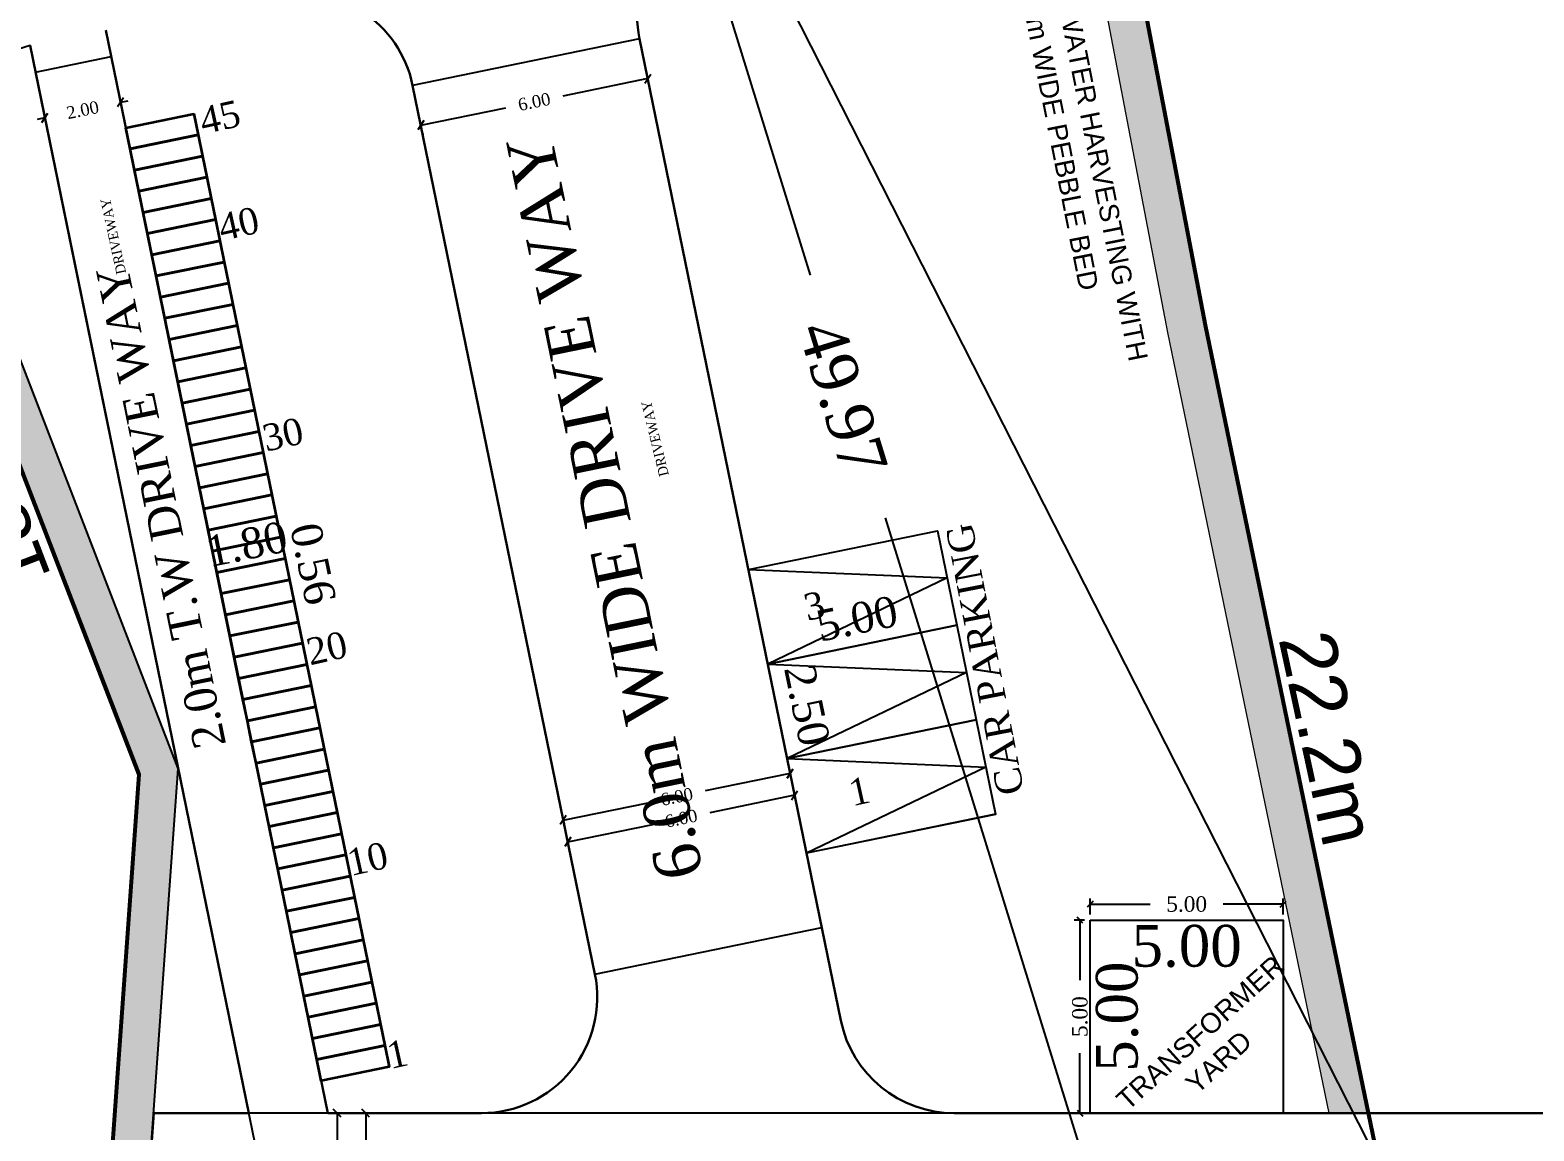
# Model space of a CAD drawing. Header units: metres. Extents: x 98347 to 98865, y -7394 to -7177.
# Drawn here: x 98411.78 to 98450.74, y -7338.84 to -7310.32 of the extents above; entities that cross this region are included whole.
import ezdxf

# ---------------------------------------------------------------- set-up
doc = ezdxf.new("R2010")
doc.units = ezdxf.units.M
doc.header["$LTSCALE"] = 0.5
doc.header["$MEASUREMENT"] = 0
doc.header["$PDMODE"] = 66
doc.linetypes.add('DOT2', pattern=[0.125, 0, -0.125])
doc.layers.get('0').update_dxf_attribs({"color": 30, "lineweight": 40})
for name, color, linetype in [('BLK_1_LVL_0_FRONT_SETBACK', 2, 'Continuous'), ('DRIVE_WAY', 5, 'Continuous'), ('FOUR_WHEELER_DRIVE_WAY', 255, 'Continuous'), ('OPEN_PARKING', 30, 'Continuous'), ('PLOT_BOUNDARY', 70, 'Continuous'), ('RWH', 130, 'Continuous'), ('SURRENDER_ROAD_WIDTH', 2, 'Continuous'), ('TRANSFORMER_YARD', 7, 'Continuous'), ('TWO_WHEELER_DRIVE_WAY', 255, 'Continuous')]:
    doc.layers.add(name, color=color, linetype=linetype)
for name, color, linetype, lineweight in [('BOR', 6, 'Continuous', 53), ('CYCLE_PARKING', 250, 'Continuous', 35), ('DIM', 5, 'Continuous', 25), ('HAT', 8, 'Continuous', 18), ('NOTIFIED_ROAD', 183, 'Continuous', 13), ('ROAD', 7, 'Continuous', 30), ('ROAD_WIDTH', 1, 'Continuous', 18), ('TEXT', 11, 'Continuous', 30)]:
    doc.layers.add(name, color=color, linetype=linetype, lineweight=lineweight)
doc.styles.add('DIM', font='times.ttf')
doc.styles.add('ED', font='romantic.ttf', dxfattribs={"width": 0.96})
doc.styles.get("Standard").update_dxf_attribs({"font": 'times.ttf'})
doc.styles.add('style2', font='arial.ttf')
doc.styles.add('Vish', font='arial.ttf')
doc.dimstyles.get("Standard").update_dxf_attribs({"dimtxt": 0.18, "dimasz": 0.18, "dimexe": 0.18, "dimexo": 0.0625, "dimgap": 0.09, "dimtad": 0, "dimtih": 1, "dimtoh": 1, "dimdec": 4, "dimzin": 0, "dimdsep": 46, "dimlunit": 4, "dimtxsty": 'Standard', "dimcen": 0.09, "dimadec": 0, "dimazin": 0, "dimtfac": 1, "dimtdec": 4, "dimtofl": 0, "dimtmove": 0, "dimatfit": 3, "dimfxl": 0, "dimtolj": 1, "dimtzin": 0, "dimarcsym": 0})
doc.dimstyles.new('Standard$0', dxfattribs={"dimtxt": 0.08, "dimasz": 0.05, "dimexe": 0.02, "dimexo": 0.05, "dimgap": 0.09, "dimtad": 0, "dimtih": 1, "dimtoh": 1, "dimzin": 0, "dimdsep": 46, "dimtxsty": 'Standard', "dimcen": 0.09, "dimclrd": 7, "dimclre": 7, "dimclrt": 7, "dimadec": 0, "dimazin": 0, "dimtfac": 1, "dimtofl": 0, "dimtmove": 0, "dimatfit": 3, "dimfxl": 0, "dimtolj": 1, "dimtzin": 0, "dimarcsym": 0})

# ---------------------------------------------------------------- blocks, each defined once
blk = doc.blocks.new('SVDFSVDFSVDS')
at = {"layer": 'DIM'}
blk.add_lwpolyline([(16829.747, -2889.736), (16832.247, -2889.736), (16832.247, -2894.736), (16829.747, -2894.736)], close=True, dxfattribs=at)
blk.add_lwpolyline([(16829.747, -2894.736), (16830.997, -2889.736), (16832.247, -2894.736)], dxfattribs=at)
blk = doc.blocks.new('*D112')
at = {"layer": 'Defpoints', "color": 0}
for p in [(98439.242, -7333.377), (98444.242, -7333.377), (98444.242, -7334.054)]:
    blk.add_point(p, dxfattribs=at)
at = {"layer": 'DIM', "color": 0, "insert": (98441.742, -7334.054), "char_height": 1.08, "attachment_point": 5, "style": 'DIM'}
blk.add_mtext('\\A1;5.00', dxfattribs=at)
blk = doc.blocks.new('_Oblique')
at = {"color": 0, "linetype": 'ByBlock', "lineweight": -2}
blk.add_line((-0.5, -0.5), (0.5, 0.5), dxfattribs=at)
blk = doc.blocks.new('*D113')
at = {"layer": 'Defpoints', "color": 0}
for p in [(98439.242, -7333.377), (98439.242, -7338.377), (98439.943, -7338.377)]:
    blk.add_point(p, dxfattribs=at)
at = {"layer": 'DIM', "color": 0, "insert": (98439.943, -7335.877), "char_height": 1.08, "attachment_point": 5, "rotation": 90, "style": 'DIM'}
blk.add_mtext('\\A1;5.00', dxfattribs=at)
blk = doc.blocks.new('*D88')
at = {"layer": 'Defpoints', "color": 0}
for p in [(98435.787, -7325.739), (98430.751, -7326.072), (98430.889, -7326.743)]:
    blk.add_point(p, dxfattribs=at)
at = {"layer": 'DIM', "color": 0, "insert": (98433.2, -7325.57), "char_height": 0.8, "attachment_point": 5, "rotation": 11.5897, "style": 'DIM'}
blk.add_mtext('\\A1;5.00', dxfattribs=at)
blk = doc.blocks.new('*D89')
at = {"layer": 'Defpoints', "color": 0}
for p in [(98431.653, -7326.587), (98430.889, -7326.743), (98431.391, -7329.192)]:
    blk.add_point(p, dxfattribs=at)
at = {"layer": 'DIM', "color": 0, "insert": (98431.904, -7327.811), "char_height": 0.8, "attachment_point": 5, "rotation": 281.5897, "style": 'DIM'}
blk.add_mtext('\\A1;2.50', dxfattribs=at)
blk = doc.blocks.new('*D90')
at = {"layer": 'Defpoints', "color": 0}
for p in [(98418.383, -7324.01), (98418.495, -7324.558), (98419.162, -7324.422)]:
    blk.add_point(p, dxfattribs=at)
at = {"layer": 'DIM', "color": 0, "insert": (98419.106, -7324.147), "char_height": 0.8, "attachment_point": 5, "rotation": 281.5897, "style": 'DIM'}
blk.add_mtext('\\A1;0.56', dxfattribs=at)
blk = doc.blocks.new('*D91')
at = {"layer": 'Defpoints', "color": 0}
for p in [(98416.507, -7323.823), (98418.383, -7324.01), (98416.619, -7324.371)]:
    blk.add_point(p, dxfattribs=at)
at = {"layer": 'DIM', "color": 0, "insert": (98417.388, -7323.642), "char_height": 0.8, "attachment_point": 5, "rotation": 11.5897, "style": 'DIM'}
blk.add_mtext('\\A1;1.80', dxfattribs=at)
blk = doc.blocks.new('*D98')
at = {"layer": 'Defpoints', "color": 0}
for p in [(98427.273, -7301.421), (98442.046, -7349.162), (98442.046, -7349.162)]:
    blk.add_point(p, dxfattribs=at)
at = {"layer": 'DIM', "color": 4, "lineweight": -2}
for p, q in [((98427.273, -7301.421), (98428.169, -7301.143)), ((98427.273, -7301.421), (98431.991, -7316.668)), ((98442.046, -7349.162), (98433.936, -7322.954)), ((98442.046, -7349.162), (98442.941, -7348.885))]:
    blk.add_line(p, q, dxfattribs=at)
at = {"layer": 'DIM', "color": 4, "lineweight": -2, "xscale": 0.75, "yscale": 0.75, "zscale": 0.75}
for p, rotation in [((98427.273, -7301.421), 107.1930902126421), ((98442.046, -7349.162), 287.1930902126422)]:
    blk.add_blockref('_Oblique', p, dxfattribs=dict(at, rotation=rotation))
at = {"layer": 'DIM', "insert": (98432.827, -7319.853), "char_height": 1.2, "attachment_point": 5, "rotation": 287.1931, "style": 'DIM'}
blk.add_mtext('\\A1;49.97', dxfattribs=at)
blk = doc.blocks.new('*D99')
at = {"layer": 'Defpoints', "color": 0}
for p in [(98439.242, -7332.964), (98439.242, -7333.377), (98444.242, -7333.377)]:
    blk.add_point(p, dxfattribs=at)
at = {"layer": 'TRANSFORMER_YARD', "color": 4, "lineweight": -2}
for p, q in [((98439.242, -7333.227), (98439.242, -7332.814)), ((98444.242, -7333.227), (98444.242, -7332.814)), ((98439.242, -7332.964), (98440.8, -7332.964)), ((98444.242, -7332.964), (98442.684, -7332.964))]:
    blk.add_line(p, q, dxfattribs=at)
at = {"layer": 'TRANSFORMER_YARD', "color": 4, "lineweight": -2, "xscale": 0.15, "yscale": 0.15, "zscale": 0.15, "rotation": 180}
blk.add_blockref('_Oblique', (98439.242, -7332.964), dxfattribs=at)
at = {"layer": 'TRANSFORMER_YARD', "color": 4, "lineweight": -2, "xscale": 0.15, "yscale": 0.15, "zscale": 0.15}
blk.add_blockref('_Oblique', (98444.242, -7332.964), dxfattribs=at)
at = {"layer": 'TRANSFORMER_YARD', "insert": (98441.742, -7332.964), "char_height": 0.4, "attachment_point": 5, "style": 'DIM'}
blk.add_mtext('\\A1;5.00', dxfattribs=at)
blk = doc.blocks.new('*D100')
at = {"layer": 'Defpoints', "color": 0}
for p in [(98439.242, -7333.377), (98438.977, -7338.377), (98439.242, -7338.377)]:
    blk.add_point(p, dxfattribs=at)
at = {"layer": 'TRANSFORMER_YARD', "color": 4, "lineweight": -2}
for p, q in [((98439.092, -7333.377), (98438.827, -7333.377)), ((98438.977, -7333.377), (98438.977, -7334.935)), ((98438.977, -7338.377), (98438.977, -7336.819)), ((98439.092, -7338.377), (98438.827, -7338.377))]:
    blk.add_line(p, q, dxfattribs=at)
at = {"layer": 'TRANSFORMER_YARD', "color": 4, "lineweight": -2, "xscale": 0.15, "yscale": 0.15, "zscale": 0.15}
for p, rotation in [((98438.977, -7333.377), 90), ((98438.977, -7338.377), 270)]:
    blk.add_blockref('_Oblique', p, dxfattribs=dict(at, rotation=rotation))
at = {"layer": 'TRANSFORMER_YARD', "insert": (98438.977, -7335.877), "char_height": 0.4, "attachment_point": 5, "rotation": 90, "style": 'DIM'}
blk.add_mtext('\\A1;5.00', dxfattribs=at)
blk = doc.blocks.new('*D101')
at = {"layer": 'Defpoints', "color": 0}
for p in [(98419.235, -7338.377), (98419.734, -7338.377), (98419.235, -7350.577)]:
    blk.add_point(p, dxfattribs=at)
at = {"layer": 'FOUR_WHEELER_DRIVE_WAY', "color": 4, "linetype": 'DOT2', "lineweight": -2}
for p, q in [((98419.734, -7338.377), (98419.984, -7338.377)), ((98419.734, -7350.577), (98419.984, -7350.577))]:
    blk.add_line(p, q, dxfattribs=at)
at = {"layer": 'FOUR_WHEELER_DRIVE_WAY', "color": 4, "lineweight": -2}
for p, q in [((98419.734, -7338.377), (98419.734, -7343.622)), ((98419.734, -7350.577), (98419.734, -7345.333))]:
    blk.add_line(p, q, dxfattribs=at)
at = {"layer": 'FOUR_WHEELER_DRIVE_WAY', "color": 4, "lineweight": -2, "xscale": 0.2, "yscale": 0.2, "zscale": 0.2}
for p, rotation in [((98419.734, -7338.377), 90), ((98419.734, -7350.577), 270)]:
    blk.add_blockref('_Oblique', p, dxfattribs=dict(at, rotation=rotation))
at = {"layer": 'FOUR_WHEELER_DRIVE_WAY', "insert": (98419.734, -7344.477), "char_height": 0.32, "attachment_point": 5, "rotation": 90, "style": 'DIM'}
blk.add_mtext('\\A1;12.20', dxfattribs=at)
blk = doc.blocks.new('*D102')
at = {"layer": 'Defpoints', "color": 0}
for p in [(98420.063, -7338.377), (98420.474, -7338.377), (98420.063, -7350.577)]:
    blk.add_point(p, dxfattribs=at)
at = {"layer": 'DRIVE_WAY', "color": 4, "linetype": 'DOT2', "lineweight": -2}
for p, q in [((98420.474, -7338.377), (98420.724, -7338.377)), ((98420.474, -7350.577), (98420.724, -7350.577))]:
    blk.add_line(p, q, dxfattribs=at)
at = {"layer": 'DRIVE_WAY', "color": 4, "lineweight": -2}
for p, q in [((98420.474, -7338.377), (98420.474, -7343.622)), ((98420.474, -7350.577), (98420.474, -7345.333))]:
    blk.add_line(p, q, dxfattribs=at)
at = {"layer": 'DRIVE_WAY', "color": 4, "lineweight": -2, "xscale": 0.2, "yscale": 0.2, "zscale": 0.2}
for p, rotation in [((98420.474, -7338.377), 90), ((98420.474, -7350.577), 270)]:
    blk.add_blockref('_Oblique', p, dxfattribs=dict(at, rotation=rotation))
at = {"layer": 'DRIVE_WAY', "insert": (98420.474, -7344.477), "char_height": 0.32, "attachment_point": 5, "rotation": 90, "style": 'DIM'}
blk.add_mtext('\\A1;12.20', dxfattribs=at)
blk = doc.blocks.new('*D103')
at = {"layer": 'Defpoints', "color": 0}
for p in [(98414.114, -7312.155), (98414.121, -7312.192), (98412.155, -7312.557)]:
    blk.add_point(p, dxfattribs=at)
at = {"layer": 'TWO_WHEELER_DRIVE_WAY', "color": 4, "lineweight": -2}
for p, q in [((98414.121, -7312.192), (98414.317, -7312.152)), ((98412.162, -7312.594), (98411.966, -7312.634))]:
    blk.add_line(p, q, dxfattribs=at)
at = {"layer": 'TWO_WHEELER_DRIVE_WAY', "color": 4, "linetype": 'DOT2', "lineweight": -2}
for p, q in [((98414.121, -7312.192), (98414.172, -7312.437)), ((98412.162, -7312.594), (98412.212, -7312.839))]:
    blk.add_line(p, q, dxfattribs=at)
at = {"layer": 'TWO_WHEELER_DRIVE_WAY', "color": 4, "lineweight": -2, "xscale": 0.2, "yscale": 0.2, "zscale": 0.2}
for p, rotation in [((98414.121, -7312.192), 191.5896834489229), ((98412.162, -7312.594), 11.58968344892288)]:
    blk.add_blockref('_Oblique', p, dxfattribs=dict(at, rotation=rotation))
at = {"layer": 'TWO_WHEELER_DRIVE_WAY', "insert": (98413.142, -7312.393), "char_height": 0.32, "attachment_point": 5, "rotation": 11.5897, "style": 'DIM'}
blk.add_mtext('\\A1;2.00', dxfattribs=at)
blk = doc.blocks.new('*D105')
at = {"layer": 'Defpoints', "color": 0}
for p in [(98427.568, -7310.548), (98421.69, -7311.753), (98421.901, -7312.783)]:
    blk.add_point(p, dxfattribs=at)
at = {"layer": 'FOUR_WHEELER_DRIVE_WAY', "color": 4, "lineweight": -2}
for p, q in [((98427.779, -7311.578), (98425.579, -7312.029)), ((98421.901, -7312.783), (98424.101, -7312.332))]:
    blk.add_line(p, q, dxfattribs=at)
at = {"layer": 'FOUR_WHEELER_DRIVE_WAY', "color": 4, "linetype": 'DOT2', "lineweight": -2}
for p, q in [((98427.779, -7311.578), (98427.829, -7311.823)), ((98421.901, -7312.783), (98421.951, -7313.028))]:
    blk.add_line(p, q, dxfattribs=at)
at = {"layer": 'FOUR_WHEELER_DRIVE_WAY', "color": 4, "lineweight": -2, "xscale": 0.2, "yscale": 0.2, "zscale": 0.2}
for p, rotation in [((98427.779, -7311.578), 11.58968344875989), ((98421.901, -7312.783), 191.58968344876)]:
    blk.add_blockref('_Oblique', p, dxfattribs=dict(at, rotation=rotation))
at = {"layer": 'FOUR_WHEELER_DRIVE_WAY', "insert": (98424.84, -7312.181), "char_height": 0.32, "attachment_point": 5, "rotation": 11.5897, "style": 'DIM'}
blk.add_mtext('\\A1;6.00', dxfattribs=at)
blk = doc.blocks.new('*D106')
at = {"layer": 'Defpoints', "color": 0}
for p in [(98431.461, -7329.532), (98431.471, -7329.58), (98425.583, -7330.738)]:
    blk.add_point(p, dxfattribs=at)
at = {"layer": 'FOUR_WHEELER_DRIVE_WAY', "color": 4, "lineweight": -2}
for p, q in [((98431.471, -7329.58), (98429.271, -7330.031)), ((98425.593, -7330.786), (98427.792, -7330.335))]:
    blk.add_line(p, q, dxfattribs=at)
at = {"layer": 'FOUR_WHEELER_DRIVE_WAY', "color": 4, "linetype": 'DOT2', "lineweight": -2}
for p, q in [((98431.471, -7329.58), (98431.521, -7329.825)), ((98425.593, -7330.786), (98425.643, -7331.031))]:
    blk.add_line(p, q, dxfattribs=at)
at = {"layer": 'FOUR_WHEELER_DRIVE_WAY', "color": 4, "lineweight": -2, "xscale": 0.2, "yscale": 0.2, "zscale": 0.2}
for p, rotation in [((98431.471, -7329.58), 11.58968344875989), ((98425.593, -7330.786), 191.58968344876)]:
    blk.add_blockref('_Oblique', p, dxfattribs=dict(at, rotation=rotation))
at = {"layer": 'FOUR_WHEELER_DRIVE_WAY', "insert": (98428.532, -7330.183), "char_height": 0.32, "attachment_point": 5, "rotation": 11.5897, "style": 'DIM'}
blk.add_mtext('\\A1;6.00', dxfattribs=at)
blk = doc.blocks.new('*D107')
at = {"layer": 'Defpoints', "color": 0}
for p in [(98431.586, -7330.143), (98431.616, -7330.29), (98425.739, -7331.495)]:
    blk.add_point(p, dxfattribs=at)
at = {"layer": 'DRIVE_WAY', "color": 4, "lineweight": -2}
for p, q in [((98431.586, -7330.143), (98429.387, -7330.594)), ((98425.709, -7331.349), (98427.908, -7330.898))]:
    blk.add_line(p, q, dxfattribs=at)
at = {"layer": 'DRIVE_WAY', "color": 4, "linetype": 'DOT2', "lineweight": -2}
for p, q in [((98431.586, -7330.143), (98431.536, -7329.898)), ((98425.709, -7331.349), (98425.658, -7331.104))]:
    blk.add_line(p, q, dxfattribs=at)
at = {"layer": 'DRIVE_WAY', "color": 4, "lineweight": -2, "xscale": 0.2, "yscale": 0.2, "zscale": 0.2}
for p, rotation in [((98431.586, -7330.143), 11.58968344875377), ((98425.709, -7331.349), 191.5896834487538)]:
    blk.add_blockref('_Oblique', p, dxfattribs=dict(at, rotation=rotation))
at = {"layer": 'DRIVE_WAY', "insert": (98428.647, -7330.746), "char_height": 0.32, "attachment_point": 5, "rotation": 11.5897, "style": 'DIM'}
blk.add_mtext('\\A1;6.00', dxfattribs=at)

msp = doc.modelspace()

# ---------------------------------------------------------------- hatches: boundary and pattern name
at = {"layer": 'HAT'}
h = msp.add_hatch(dxfattribs=at)
h.set_pattern_fill('GRAVEL', color=256, scale=1.5, style=0)
h.set_pattern_definition([(228.0128, (72768.5451, 3411.3503), (-11.99999734824, -13.5000020124), [0.201804, -19.978632]), (184.9697, (72768.410095, 3411.200295), (18.00000157728, 1.49998696051), [0.346302, -34.2838875]), (132.5104, (72768.065095, 3411.170295), (14.99998607752, -16.5000130108), [0.244182, -24.174048]), (267.2737, (72767.480095, 3410.795295), (1.49999402659, 30.00000044246), [0.315357, -31.220337]), (292.8337, (72767.465095, 3410.480295), (-7.50001485816, 17.99999461767), [0.3092325, -30.6140595]), (357.2737, (72767.585095, 3410.195295), (-30.00000044246, 1.49999402659), [0.315357, -31.220337]), (37.6942, (72767.900095, 3410.180295), (-19.50001101843, -14.99998560774), [0.4170435, -41.2872735]), (72.2553, (72768.230095, 3410.435295), (10.50001614406, 32.99999434686), [0.393732, -38.9794815]), (121.4296, (72768.350095, 3410.810295), (-12.00001235126, 19.49999255474), [0.316425, -31.3261095]), (175.2364, (72768.1851, 3411.0803), (16.5000014195, -1.499987299), [0.361248, -17.7011445]), (222.3974, (72767.825095, 3411.110295), (-18.00001102661, -16.49998812302), [0.467172, -46.2500625]), (138.8141, (72768.9651, 3410.7803), (-10.5000044202, 8.99999597), [0.1594515, -15.785766]), (171.4692, (72768.845095, 3410.885295), (19.49999742722, -3.00001186506), [0.3033555, -30.0322665]), (225, (72768.5451, 3410.9303), (-2e-16, -1.500000464), [0.2121315, -1.909188]), (203.1986, (72768.4401, 3411.1103), (7.499999596, 3.0000019879), [0.114237, -11.3094225]), (291.8014, (72768.3351, 3411.0653), (-1.4999998658, 4.5000004095), [0.1615545, -7.916193]), (30.9638, (72768.3951, 3410.9153), (4.4999970334, 3.0000037253), [0.2623935, -8.4840345]), (161.5651, (72768.6201, 3411.0503), (3.000000652, -1.499997605), [0.1897365, -4.5536805]), (16.3895, (72767.465095, 3411.065295), (15.00000329762, 4.49998906473), [0.2658, -26.3142675]), (70.3462, (72767.7201, 3411.1403), (-5.99999287106, -16.5000032034), [0.2229915, -22.076112]), (293.1986, (72768.6201, 3411.3503), (-3.0000019879, 7.499999596), [0.2284725, -11.195187]), (343.6105, (72768.710095, 3411.140295), (-15.00000329762, 4.49998906473), [0.2658, -26.3142675]), (339.444, (72767.4651, 3410.1353), (-7.5000027668, 2.9999939946), [0.25632, -12.559686]), (294.7751, (72767.7051, 3410.0453), (-7.49998828387, 16.50000513276), [0.214767, -21.2619645]), (66.8014, (72768.6351, 3409.8503), (3.0000019879, 7.499999596), [0.2284725, -11.195187]), (17.354, (72768.725095, 3410.060295), (-19.50000302865, -5.9999917534), [0.2514465, -24.893136]), (69.444, (72767.9001, 3409.8503), (-2.9999939946, -7.5000027668), [0.12816, -12.687846]), (101.3099, (72768.5451, 3409.8503), (-1.4999964482, 6.0000011283), [0.076485, -7.5720435]), (165.9638, (72768.5301, 3409.9253), (4.500000819, -1.499997086), [0.3092325, -5.875425]), (186.009, (72768.230095, 3410.000295), (14.99999962636, 1.49999897622), [0.286575, -28.3708845]), (303.6901, (72768.3951, 3410.7803), (-1.500002002, 2.9999993367), [0.216333, -5.1919935]), (353.1572, (72768.515095, 3410.600295), (25.49999904822, -3.00001199689), [0.377691, -37.3913445]), (60.9454, (72768.8901, 3410.5553), (-6.0000000408, -10.50000057685), [0.154434, -15.289011]), (90, (72768.9651, 3410.6903), (-1.5, 1.5), [0.09, -1.41]), (120.2564, (72768.2001, 3410.0453), (5.9999923302, -10.5000036838), [0.208386, -20.63028]), (48.0128, (72768.0951, 3410.2253), (11.99999734824, 13.5000020124), [0.403608, -19.776828]), (0, (72768.3651, 3410.5253), (1.5, 1.5), [0.39, -1.11]), (325.3048, (72768.755095, 3410.525295), (-14.99999138848, 10.5000129144), [0.237171, -23.479911]), (254.0546, (72768.9501, 3410.3903), (-1.499999834, -6.00000019), [0.218403, -10.701762]), (207.646, (72768.890095, 3410.180295), (-28.49999371077, -15.00001156975), [0.3555975, -35.204211]), (175.4261, (72768.575095, 3410.015295), (-19.50000083747, 1.49999220174), [0.3761985, -37.243611])])
h.paths.add_polyline_path([(98419.768, -7236.38), (98418.76, -7236.592), (98430.149, -7260.094), (98435.191, -7286.485), (98441.241, -7318.157), (98445.424, -7338.377), (98446.446, -7338.377), (98442.222, -7317.962), (98436.173, -7286.297), (98431.107, -7259.777)])
h = msp.add_hatch(dxfattribs=at)
h.set_pattern_fill('GRAVEL', color=256, scale=1.5, style=0)
h.set_pattern_definition([(228.0128, (72733.11195, 3475.61998), (-11.99999734824, -13.5000020124), [0.201804, -19.978632]), (184.9697, (72732.97695, 3475.469975), (18.00000157728, 1.49998696051), [0.346302, -34.2838875]), (132.5104, (72732.63195, 3475.439975), (14.99998607752, -16.5000130108), [0.244182, -24.174048]), (267.2737, (72732.04695, 3475.064975), (1.49999402659, 30.00000044246), [0.315357, -31.220337]), (292.8337, (72732.03195, 3474.749975), (-7.50001485816, 17.99999461767), [0.3092325, -30.6140595]), (357.2737, (72732.15195, 3474.464975), (-30.00000044246, 1.49999402659), [0.315357, -31.220337]), (37.6942, (72732.46695, 3474.449975), (-19.50001101843, -14.99998560774), [0.4170435, -41.2872735]), (72.2553, (72732.79695, 3474.704975), (10.50001614406, 32.99999434686), [0.393732, -38.9794815]), (121.4296, (72732.91695, 3475.079975), (-12.00001235126, 19.49999255474), [0.316425, -31.3261095]), (175.2364, (72732.75195, 3475.34998), (16.5000014195, -1.499987299), [0.361248, -17.7011445]), (222.3974, (72732.39195, 3475.379975), (-18.00001102661, -16.49998812302), [0.467172, -46.2500625]), (138.8141, (72733.53195, 3475.04998), (-10.5000044202, 8.99999597), [0.1594515, -15.785766]), (171.4692, (72733.41195, 3475.154975), (19.49999742722, -3.00001186506), [0.3033555, -30.0322665]), (225, (72733.112, 3475.2), (-2e-16, -1.500000464), [0.2121315, -1.909188]), (203.1986, (72733.00695, 3475.37998), (7.499999596, 3.0000019879), [0.114237, -11.3094225]), (291.8014, (72732.90195, 3475.33498), (-1.4999998658, 4.5000004095), [0.1615545, -7.916193]), (30.9638, (72732.96195, 3475.18498), (4.4999970334, 3.0000037253), [0.2623935, -8.4840345]), (161.5651, (72733.18695, 3475.31998), (3.000000652, -1.499997605), [0.1897365, -4.5536805]), (16.3895, (72732.03195, 3475.334975), (15.00000329762, 4.49998906473), [0.2658, -26.3142675]), (70.3462, (72732.28695, 3475.40998), (-5.99999287106, -16.5000032034), [0.2229915, -22.076112]), (293.1986, (72733.18695, 3475.61998), (-3.0000019879, 7.499999596), [0.2284725, -11.195187]), (343.6105, (72733.27695, 3475.409975), (-15.00000329762, 4.49998906473), [0.2658, -26.3142675]), (339.444, (72732.03195, 3474.40498), (-7.5000027668, 2.9999939946), [0.25632, -12.559686]), (294.7751, (72732.27195, 3474.31498), (-7.49998828387, 16.50000513276), [0.214767, -21.2619645]), (66.8014, (72733.20195, 3474.11998), (3.0000019879, 7.499999596), [0.2284725, -11.195187]), (17.354, (72733.29195, 3474.329975), (-19.50000302865, -5.9999917534), [0.2514465, -24.893136]), (69.444, (72732.46695, 3474.11998), (-2.9999939946, -7.5000027668), [0.12816, -12.687846]), (101.3099, (72733.11195, 3474.11998), (-1.4999964482, 6.0000011283), [0.076485, -7.5720435]), (165.9638, (72733.09695, 3474.19498), (4.500000819, -1.499997086), [0.3092325, -5.875425]), (186.009, (72732.79695, 3474.269975), (14.99999962636, 1.49999897622), [0.286575, -28.3708845]), (303.6901, (72732.96195, 3475.04998), (-1.500002002, 2.9999993367), [0.216333, -5.1919935]), (353.1572, (72733.08195, 3474.869975), (25.49999904822, -3.00001199689), [0.377691, -37.3913445]), (60.9454, (72733.45695, 3474.82498), (-6.0000000408, -10.50000057685), [0.154434, -15.289011]), (90, (72733.532, 3474.96), (-1.5, 1.5), [0.09, -1.41]), (120.2564, (72732.76695, 3474.31498), (5.9999923302, -10.5000036838), [0.208386, -20.63028]), (48.0128, (72732.66195, 3474.49498), (11.99999734824, 13.5000020124), [0.403608, -19.776828]), (0, (72732.932, 3474.795), (1.5, 1.5), [0.39, -1.11]), (325.3048, (72733.32195, 3474.79498), (-14.99999138848, 10.5000129144), [0.237171, -23.479911]), (254.0546, (72733.51695, 3474.65998), (-1.499999834, -6.00000019), [0.218403, -10.701762]), (207.646, (72733.45695, 3474.449975), (-28.49999371077, -15.00001156975), [0.3555975, -35.204211]), (175.4261, (72733.14195, 3474.284975), (-19.50000083747, 1.49999220174), [0.3761985, -37.243611])])
h.paths.add_polyline_path([(98388.282, -7315.37), (98374.589, -7248.604), (98383.565, -7248.59), (98383.564, -7247.59), (98373.364, -7247.606), (98387.507, -7316.571), (98407.793, -7311.974), (98414.606, -7329.603), (98412.283, -7362.12), (98438.264, -7363.117), (98441.694, -7350.577), (98440.657, -7350.577), (98437.509, -7362.087), (98413.354, -7361.161), (98415.619, -7329.451), (98408.414, -7310.808)])

# ---------------------------------------------------------------- linework, layer by layer
at = {"layer": 'BLK_1_LVL_0_FRONT_SETBACK'}
msp.add_lwpolyline([(98392.987, -7308.452), (98427.273, -7301.421), (98446.712, -7339.667), (98442.222, -7348.648), (98437.171, -7349.684), (98419.952, -7350.577), (98415.619, -7329.451), (98411.779, -7310.723), (98407.793, -7311.974), (98394.335, -7315.024)], close=True, dxfattribs=at)
at = {"layer": 'BOR'}
msp.add_lwpolyline([(98438.264, -7363.117), (98412.283, -7362.12), (98414.606, -7329.603), (98407.793, -7311.974), (98387.507, -7316.571), (98373.364, -7247.606), (98383.564, -7247.59), (98388.333, -7213.926), (98400.037, -7217.367), (98419.768, -7236.38), (98431.107, -7259.777), (98442.222, -7317.962), (98446.712, -7339.667), (98442.222, -7348.648), (98438.264, -7363.117)], dxfattribs=at)
at = {"layer": 'CYCLE_PARKING', "color": 250}
for points in [[(98416.02, -7312.49), (98416.132, -7313.038), (98414.369, -7313.4), (98414.257, -7312.851)], [(98416.132, -7313.038), (98416.245, -7313.587), (98414.482, -7313.948), (98414.369, -7313.4)], [(98416.245, -7313.587), (98416.357, -7314.135), (98414.594, -7314.497), (98414.482, -7313.948)], [(98416.357, -7314.135), (98416.47, -7314.684), (98414.707, -7315.045), (98414.594, -7314.497)], [(98416.47, -7314.684), (98416.582, -7315.232), (98414.819, -7315.594), (98414.707, -7315.045)], [(98416.582, -7315.232), (98416.695, -7315.781), (98414.932, -7316.143), (98414.819, -7315.594)], [(98416.695, -7315.781), (98416.807, -7316.33), (98415.044, -7316.691), (98414.932, -7316.143)], [(98416.807, -7316.33), (98416.92, -7316.878), (98415.157, -7317.24), (98415.044, -7316.691)], [(98416.92, -7316.878), (98417.032, -7317.427), (98415.269, -7317.788), (98415.157, -7317.24)], [(98417.032, -7317.427), (98417.145, -7317.975), (98415.382, -7318.337), (98415.269, -7317.788)], [(98417.145, -7317.975), (98417.257, -7318.524), (98415.494, -7318.886), (98415.382, -7318.337)], [(98417.257, -7318.524), (98417.37, -7319.073), (98415.607, -7319.434), (98415.494, -7318.886)], [(98417.37, -7319.073), (98417.482, -7319.621), (98415.719, -7319.983), (98415.607, -7319.434)], [(98417.482, -7319.621), (98417.595, -7320.17), (98415.832, -7320.531), (98415.719, -7319.983)], [(98417.595, -7320.17), (98417.707, -7320.718), (98415.944, -7321.08), (98415.832, -7320.531)], [(98417.707, -7320.718), (98417.82, -7321.267), (98416.057, -7321.628), (98415.944, -7321.08)], [(98417.82, -7321.267), (98417.932, -7321.815), (98416.169, -7322.177), (98416.057, -7321.628)], [(98417.932, -7321.815), (98418.045, -7322.364), (98416.282, -7322.726), (98416.169, -7322.177)], [(98418.045, -7322.364), (98418.157, -7322.913), (98416.394, -7323.274), (98416.282, -7322.726)], [(98418.157, -7322.913), (98418.27, -7323.461), (98416.507, -7323.823), (98416.394, -7323.274)], [(98418.27, -7323.461), (98418.383, -7324.01), (98416.619, -7324.371), (98416.507, -7323.823)], [(98418.383, -7324.01), (98418.495, -7324.558), (98416.732, -7324.92), (98416.619, -7324.371)], [(98418.495, -7324.558), (98418.608, -7325.107), (98416.844, -7325.469), (98416.732, -7324.92)], [(98418.608, -7325.107), (98418.72, -7325.655), (98416.957, -7326.017), (98416.844, -7325.469)], [(98418.72, -7325.655), (98418.833, -7326.204), (98417.069, -7326.566), (98416.957, -7326.017)], [(98418.833, -7326.204), (98418.945, -7326.753), (98417.182, -7327.114), (98417.069, -7326.566)], [(98418.945, -7326.753), (98419.058, -7327.301), (98417.294, -7327.663), (98417.182, -7327.114)], [(98419.058, -7327.301), (98419.17, -7327.85), (98417.407, -7328.211), (98417.294, -7327.663)], [(98419.17, -7327.85), (98419.283, -7328.398), (98417.519, -7328.76), (98417.407, -7328.211)], [(98419.283, -7328.398), (98419.395, -7328.947), (98417.632, -7329.309), (98417.519, -7328.76)], [(98419.395, -7328.947), (98419.508, -7329.496), (98417.744, -7329.857), (98417.632, -7329.309)], [(98419.508, -7329.496), (98419.62, -7330.044), (98417.857, -7330.406), (98417.744, -7329.857)], [(98419.62, -7330.044), (98419.733, -7330.593), (98417.969, -7330.954), (98417.857, -7330.406)], [(98419.733, -7330.593), (98419.845, -7331.141), (98418.082, -7331.503), (98417.969, -7330.954)], [(98419.845, -7331.141), (98419.958, -7331.69), (98418.194, -7332.052), (98418.082, -7331.503)], [(98419.958, -7331.69), (98420.07, -7332.238), (98418.307, -7332.6), (98418.194, -7332.052)], [(98420.07, -7332.238), (98420.183, -7332.787), (98418.419, -7333.149), (98418.307, -7332.6)], [(98420.183, -7332.787), (98420.295, -7333.336), (98418.532, -7333.697), (98418.419, -7333.149)], [(98420.295, -7333.336), (98420.408, -7333.884), (98418.644, -7334.246), (98418.532, -7333.697)], [(98420.408, -7333.884), (98420.52, -7334.433), (98418.757, -7334.794), (98418.644, -7334.246)], [(98420.52, -7334.433), (98420.633, -7334.981), (98418.869, -7335.343), (98418.757, -7334.794)], [(98420.633, -7334.981), (98420.745, -7335.53), (98418.982, -7335.892), (98418.869, -7335.343)], [(98420.745, -7335.53), (98420.858, -7336.079), (98419.094, -7336.44), (98418.982, -7335.892)], [(98420.858, -7336.079), (98420.97, -7336.627), (98419.207, -7336.989), (98419.094, -7336.44)], [(98420.97, -7336.627), (98421.083, -7337.176), (98419.319, -7337.537), (98419.207, -7336.989)]]:
    msp.add_lwpolyline(points, close=True, dxfattribs=at)
at = {"layer": 'DIM'}
for points in [[(98414.369, -7313.4), (98414.257, -7312.851), (98416.02, -7312.49), (98416.132, -7313.038)], [(98414.482, -7313.948), (98414.369, -7313.4), (98416.132, -7313.038), (98416.245, -7313.587)], [(98414.594, -7314.497), (98414.482, -7313.948), (98416.245, -7313.587), (98416.357, -7314.135)], [(98414.707, -7315.045), (98414.594, -7314.497), (98416.357, -7314.135), (98416.47, -7314.684)], [(98414.819, -7315.594), (98414.707, -7315.045), (98416.47, -7314.684), (98416.582, -7315.232)], [(98414.932, -7316.143), (98414.819, -7315.594), (98416.582, -7315.232), (98416.695, -7315.781)], [(98415.044, -7316.691), (98414.932, -7316.143), (98416.695, -7315.781), (98416.807, -7316.33)], [(98415.157, -7317.24), (98415.044, -7316.691), (98416.807, -7316.33), (98416.92, -7316.878)], [(98415.269, -7317.788), (98415.157, -7317.24), (98416.92, -7316.878), (98417.032, -7317.427)], [(98415.382, -7318.337), (98415.269, -7317.788), (98417.032, -7317.427), (98417.145, -7317.975)], [(98415.494, -7318.886), (98415.382, -7318.337), (98417.145, -7317.975), (98417.257, -7318.524)], [(98415.607, -7319.434), (98415.494, -7318.886), (98417.257, -7318.524), (98417.37, -7319.073)], [(98415.719, -7319.983), (98415.607, -7319.434), (98417.37, -7319.073), (98417.482, -7319.621)], [(98415.832, -7320.531), (98415.719, -7319.983), (98417.482, -7319.621), (98417.595, -7320.17)], [(98415.944, -7321.08), (98415.832, -7320.531), (98417.595, -7320.17), (98417.707, -7320.718)], [(98416.057, -7321.628), (98415.944, -7321.08), (98417.707, -7320.718), (98417.82, -7321.267)], [(98416.169, -7322.177), (98416.057, -7321.628), (98417.82, -7321.267), (98417.932, -7321.815)], [(98416.282, -7322.726), (98416.169, -7322.177), (98417.932, -7321.815), (98418.045, -7322.364)], [(98416.394, -7323.274), (98416.282, -7322.726), (98418.045, -7322.364), (98418.157, -7322.913)], [(98416.507, -7323.823), (98416.394, -7323.274), (98418.157, -7322.913), (98418.27, -7323.461)], [(98416.619, -7324.371), (98416.507, -7323.823), (98418.27, -7323.461), (98418.383, -7324.01)], [(98416.732, -7324.92), (98416.619, -7324.371), (98418.383, -7324.01), (98418.495, -7324.558)], [(98416.844, -7325.469), (98416.732, -7324.92), (98418.495, -7324.558), (98418.608, -7325.107)], [(98416.957, -7326.017), (98416.844, -7325.469), (98418.608, -7325.107), (98418.72, -7325.655)], [(98417.069, -7326.566), (98416.957, -7326.017), (98418.72, -7325.655), (98418.833, -7326.204)], [(98417.182, -7327.114), (98417.069, -7326.566), (98418.833, -7326.204), (98418.945, -7326.753)], [(98417.294, -7327.663), (98417.182, -7327.114), (98418.945, -7326.753), (98419.058, -7327.301)], [(98417.407, -7328.211), (98417.294, -7327.663), (98419.058, -7327.301), (98419.17, -7327.85)], [(98417.519, -7328.76), (98417.407, -7328.211), (98419.17, -7327.85), (98419.283, -7328.398)], [(98417.632, -7329.309), (98417.519, -7328.76), (98419.283, -7328.398), (98419.395, -7328.947)], [(98417.744, -7329.857), (98417.632, -7329.309), (98419.395, -7328.947), (98419.508, -7329.496)], [(98417.857, -7330.406), (98417.744, -7329.857), (98419.508, -7329.496), (98419.62, -7330.044)], [(98417.969, -7330.954), (98417.857, -7330.406), (98419.62, -7330.044), (98419.733, -7330.593)], [(98418.082, -7331.503), (98417.969, -7330.954), (98419.733, -7330.593), (98419.845, -7331.141)], [(98418.194, -7332.052), (98418.082, -7331.503), (98419.845, -7331.141), (98419.958, -7331.69)], [(98418.307, -7332.6), (98418.194, -7332.052), (98419.958, -7331.69), (98420.07, -7332.238)], [(98418.419, -7333.149), (98418.307, -7332.6), (98420.07, -7332.238), (98420.183, -7332.787)], [(98418.532, -7333.697), (98418.419, -7333.149), (98420.183, -7332.787), (98420.295, -7333.336)], [(98418.644, -7334.246), (98418.532, -7333.697), (98420.295, -7333.336), (98420.408, -7333.884)], [(98439.242, -7333.377), (98444.242, -7333.377), (98444.242, -7338.377), (98439.242, -7338.377)], [(98418.757, -7334.794), (98418.644, -7334.246), (98420.408, -7333.884), (98420.52, -7334.433)], [(98418.869, -7335.343), (98418.757, -7334.794), (98420.52, -7334.433), (98420.633, -7334.981)], [(98418.982, -7335.892), (98418.869, -7335.343), (98420.633, -7334.981), (98420.745, -7335.53)], [(98419.094, -7336.44), (98418.982, -7335.892), (98420.745, -7335.53), (98420.858, -7336.079)], [(98419.207, -7336.989), (98419.094, -7336.44), (98420.858, -7336.079), (98420.97, -7336.627)], [(98419.319, -7337.537), (98419.207, -7336.989), (98420.97, -7336.627), (98421.083, -7337.176)], [(98414.11, -7350.577), (98441.694, -7350.577), (98442.222, -7348.648), (98446.712, -7339.667), (98446.446, -7338.377), (98414.982, -7338.377)], [(98441.694, -7350.577), (98442.222, -7348.648), (98446.712, -7339.667), (98446.446, -7338.377), (98460.936, -7338.377), (98460.936, -7350.577)]]:
    msp.add_lwpolyline(points, close=True, dxfattribs=at)
at = {"layer": 'DRIVE_WAY'}
for points in [[(98426.411, -7334.775), (98432.289, -7333.569), (98427.568, -7310.548), (98421.69, -7311.753)], [(98414.11, -7350.577), (98441.694, -7350.577), (98442.222, -7348.648), (98446.712, -7339.667), (98446.446, -7338.377), (98414.982, -7338.377)]]:
    msp.add_lwpolyline(points, close=True, dxfattribs=at)
at = {"layer": 'FOUR_WHEELER_DRIVE_WAY', "color": 255}
for points in [[(98426.411, -7334.775), (98432.289, -7333.569), (98427.568, -7310.548), (98421.69, -7311.753)], [(98414.11, -7350.577), (98441.694, -7350.577), (98442.222, -7348.648), (98446.712, -7339.667), (98446.446, -7338.377), (98414.982, -7338.377)]]:
    msp.add_lwpolyline(points, close=True, dxfattribs=at)
at = {"layer": 'HAT'}
for points in [[(98419.768, -7236.38), (98418.76, -7236.592), (98430.149, -7260.094), (98435.191, -7286.485), (98441.241, -7318.157), (98445.424, -7338.377), (98446.446, -7338.377), (98442.222, -7317.962), (98436.173, -7286.297), (98431.107, -7259.777)], [(98374.589, -7248.604), (98383.565, -7248.59), (98383.564, -7247.59), (98373.364, -7247.606), (98387.507, -7316.571), (98407.793, -7311.974), (98414.606, -7329.603), (98412.283, -7362.12), (98438.264, -7363.117), (98441.694, -7350.577), (98440.657, -7350.577), (98437.509, -7362.087), (98413.354, -7361.161), (98415.619, -7329.451), (98408.414, -7310.808), (98388.282, -7315.37)]]:
    msp.add_lwpolyline(points, close=True, dxfattribs=at)
at = {"layer": 'NOTIFIED_ROAD', "color": 1}
msp.add_lwpolyline([(98441.694, -7350.577), (98442.222, -7348.648), (98446.712, -7339.667), (98446.446, -7338.377), (98460.936, -7338.377), (98460.936, -7350.577)], close=True, dxfattribs=at)
at = {"layer": 'OPEN_PARKING', "color": 213, "linetype": 'Continuous'}
for points in [[(98430.889, -7326.743), (98430.387, -7324.294), (98435.285, -7323.29), (98435.787, -7325.739)], [(98431.391, -7329.192), (98430.889, -7326.743), (98435.787, -7325.739), (98436.289, -7328.188)], [(98431.893, -7331.641), (98431.391, -7329.192), (98436.289, -7328.188), (98436.792, -7330.637)]]:
    msp.add_lwpolyline(points, close=True, dxfattribs=at)
at = {"layer": 'PLOT_BOUNDARY', "color": 70, "ltscale": 5}
msp.add_lwpolyline([(98431.107, -7259.777), (98419.768, -7236.38), (98400.037, -7217.367), (98388.333, -7213.926), (98383.564, -7247.59), (98373.364, -7247.606), (98387.507, -7316.571), (98407.793, -7311.974), (98414.606, -7329.603), (98412.283, -7362.12), (98438.264, -7363.117), (98442.222, -7348.648), (98446.712, -7339.667), (98442.222, -7317.962)], close=True, dxfattribs=at)
at = {"layer": 'ROAD'}
for p, q in [((98419.492, -7338.377), (98413.738, -7310.321)), ((98432.783, -7335.98), (98427.568, -7310.548)), ((98417.45, -7338.377), (98411.779, -7310.723)), ((98426.411, -7334.775), (98421.69, -7311.753)), ((98414.982, -7338.377), (98417.45, -7338.377)), ((98419.492, -7338.377), (98423.472, -7338.377)), ((98435.722, -7338.377), (98462.294, -7338.377))]:
    msp.add_line(p, q, dxfattribs=at)
for centre, start, end in [((98430.506, -7309.945), 101.5897, 191.5897), ((98418.751, -7312.356), 11.5897, 101.5897), ((98423.472, -7335.377), 270, 11.5897), ((98435.722, -7335.377), 191.5897, 270)]:
    msp.add_arc(centre, 3, start, end, dxfattribs=at)
at = {"layer": 'ROAD_WIDTH', "ltscale": 5}
msp.add_lwpolyline([(98441.694, -7350.577), (98442.222, -7348.648), (98446.712, -7339.667), (98446.446, -7338.377), (98460.936, -7338.377), (98460.936, -7350.577)], close=True, dxfattribs=at)
at = {"layer": 'RWH', "ltscale": 400}
msp.add_lwpolyline([(98374.589, -7248.604), (98383.565, -7248.59), (98383.564, -7247.59), (98373.364, -7247.606), (98387.507, -7316.571), (98407.793, -7311.974), (98414.606, -7329.603), (98412.283, -7362.12), (98438.264, -7363.117), (98441.694, -7350.577), (98440.657, -7350.577), (98437.509, -7362.087), (98413.354, -7361.161), (98415.619, -7329.451), (98408.414, -7310.808), (98388.282, -7315.37)], close=True, dxfattribs=at)
at = {"layer": 'SURRENDER_ROAD_WIDTH'}
msp.add_lwpolyline([(98441.694, -7350.577), (98442.222, -7348.648), (98446.712, -7339.667), (98446.446, -7338.377), (98460.936, -7338.377), (98460.936, -7350.577)], close=True, dxfattribs=at)
at = {"layer": 'TRANSFORMER_YARD', "color": 7}
msp.add_lwpolyline([(98439.242, -7333.377), (98444.242, -7333.377), (98444.242, -7338.377), (98439.242, -7338.377)], close=True, dxfattribs=at)
at = {"layer": 'TWO_WHEELER_DRIVE_WAY', "color": 255}
msp.add_lwpolyline([(98411.92, -7311.41), (98413.879, -7311.009), (98419.492, -7338.377), (98417.45, -7338.377)], close=True, dxfattribs=at)

# ---------------------------------------------------------------- block references
at = {"layer": 'DIM', "rotation": 281.5896834481958}
for p in [(97884.981, 9743.876), (97885.483, 9741.427), (97885.985, 9738.978)]:
    msp.add_blockref('SVDFSVDFSVDS', p, dxfattribs=at)

# ---------------------------------------------------------------- texts
at = {"layer": 'FOUR_WHEELER_DRIVE_WAY', "color": 255, "insert": (98428.083, -7321.907), "char_height": 0.2538, "width": 6.8667, "attachment_point": 1, "rotation": 103.6555, "style": 'ED'}
msp.add_mtext('DRIVEWAY', dxfattribs=at)
at = {"layer": 'TEXT'}
for s, height, rotation, style, p in [('RAINWATER HARVESTING WITH ', 0.504, 281.2086, 'Vish', (98438.115, -7308.154)), ('1.0m WIDE PEBBLE BED', 0.504, 281.2086, 'Vish', (98437.384, -7309.082)), ('45', 0.6912, 12.4936, 'DIM', (98416.261, -7313.023)), ('6.0m WIDE DRIVE WAY', 1.2, 101.5952, 'DIM', (98429.222, -7332.183)), ('40', 0.6912, 12.4936, 'DIM', (98416.746, -7315.785)), ('2.0m T.W DRIVE WAY', 0.84, 101.5952, 'DIM', (98416.86, -7328.83)), ('18.9m', 1.44, 110.9139, 'style2', (98412.34, -7324.473)), ('30', 0.6912, 12.4936, 'DIM', (98417.892, -7321.243)), ('CAR PARKING', 0.7, 100.9898, 'DIM', (98437.536, -7330.057)), ('3', 0.691, 12.4936, 'DIM', (98431.913, -7325.626)), ('20', 0.6912, 12.4936, 'DIM', (98419.03, -7326.779)), ('22.2m', 1.44, 282.2015, 'style2', (98444.117, -7326.084)), ('1', 0.691, 12.4936, 'DIM', (98433.08, -7330.429)), ('10', 0.6912, 12.4936, 'DIM', (98420.084, -7332.237)), ('TRANSFORMER ', 0.51242, 42.1114, 'Vish', (98440.214, -7338.333)), ('YARD', 0.5124, 42.1114, 'Vish', (98442.005, -7337.911)), ('1', 0.691, 12.4936, 'DIM', (98421.112, -7337.237))]:
    msp.add_text(s, height=height, rotation=rotation, dxfattribs=dict(at, style=style)).set_placement(p)
at = {"layer": 'TWO_WHEELER_DRIVE_WAY', "color": 255, "insert": (98414.021, -7316.667), "char_height": 0.2538, "width": 6.8667, "attachment_point": 1, "rotation": 102.226, "style": 'ED'}
msp.add_mtext('DRIVEWAY', dxfattribs=at)

# ---------------------------------------------------------------- dimensions: what is measured, and where the dimension line sits
at = {"layer": 'DIM'}
dim = msp.add_linear_dim(base=(98442.046, -7349.162), p1=(98427.273, -7301.421), p2=(98442.046, -7349.162), angle=287.1931, dimstyle='Standard$0', override={"dimscale": 15, "dimexe": 0.0625, "dimtih": 0, "dimtoh": 0, "dimpost": '\\X', "dimtxsty": 'DIM', "dimblk": 'Oblique', "dimcen": 0.15625, "dimclrd": 4, "dimclre": 4, "dimclrt": 256, "dimtix": 1, "dimtmove": 2, "dimfxl": 12, "dimfxlon": 1, "dimarcsym": 1}, dxfattribs=at)
dim.commit()
dim.dimension.update_dxf_attribs({"geometry": '*D98', "text_midpoint": (98432.827, -7319.853), "dimtype": 161})
for p1, p2, distance, dimstyle, override, picture, middle in [((98418.383, -7324.01), (98416.619, -7324.371), -0.56, 'Standard$0', {"dimscale": 8, "dimtxt": 0.1, "dimexe": 0.09375, "dimexo": 0.0625, "dimtih": 0, "dimtoh": 0, "dimpost": '\\X', "dimtxsty": 'DIM', "dimblk": 'Oblique', "dimcen": 0.15625, "dimse1": 1, "dimse2": 1, "dimsd1": 1, "dimsd2": 1, "dimclrd": 4, "dimclre": 4, "dimclrt": 0, "dimtix": 1, "dimtmove": 2}, '*D91', (98417.388, -7323.642)), ((98418.383, -7324.01), (98418.495, -7324.558), 0.681, 'Standard$0', {"dimscale": 8, "dimtxt": 0.1, "dimexe": 0.09375, "dimexo": 0.0625, "dimtih": 0, "dimtoh": 0, "dimpost": '\\X', "dimtxsty": 'DIM', "dimblk": 'Oblique', "dimcen": 0.15625, "dimse1": 1, "dimse2": 1, "dimsd1": 1, "dimsd2": 1, "dimclrd": 4, "dimclre": 4, "dimclrt": 0, "dimtix": 1, "dimtmove": 2}, '*D90', (98419.106, -7324.147)), ((98435.787, -7325.739), (98430.889, -7326.743), -0.685, 'Standard$0', {"dimscale": 8, "dimtxt": 0.1, "dimexe": 0.09375, "dimexo": 0.0625, "dimtih": 0, "dimtoh": 0, "dimpost": '\\X', "dimtxsty": 'DIM', "dimblk": 'Oblique', "dimcen": 0.15625, "dimse1": 1, "dimse2": 1, "dimsd1": 1, "dimsd2": 1, "dimclrd": 4, "dimclre": 4, "dimclrt": 0, "dimtix": 1, "dimtmove": 2}, '*D88', (98433.2, -7325.57)), ((98431.391, -7329.192), (98430.889, -7326.743), -0.78, 'Standard$0', {"dimscale": 8, "dimtxt": 0.1, "dimexe": 0.09375, "dimexo": 0.0625, "dimtih": 0, "dimtoh": 0, "dimpost": '\\X', "dimtxsty": 'DIM', "dimblk": 'Oblique', "dimcen": 0.15625, "dimse1": 1, "dimse2": 1, "dimsd1": 1, "dimsd2": 1, "dimclrd": 4, "dimclre": 4, "dimclrt": 0, "dimtix": 1, "dimtmove": 2}, '*D89', (98431.904, -7327.811)), ((98439.242, -7333.377), (98439.242, -7338.377), 0.701, 'Standard', {"dimscale": 6, "dimasz": 0.05, "dimexe": 0.09375, "dimtih": 0, "dimtoh": 0, "dimdec": 2, "dimlunit": 2, "dimpost": '\\X', "dimtxsty": 'DIM', "dimblk": 'Oblique', "dimcen": 0.15625, "dimse1": 1, "dimse2": 1, "dimsd1": 1, "dimsd2": 1, "dimclrd": 4, "dimclre": 4, "dimtdec": 2, "dimtix": 1}, '*D113', (98439.943, -7335.877)), ((98439.242, -7333.377), (98444.242, -7333.377), -0.677, 'Standard', {"dimscale": 6, "dimasz": 0.05, "dimexe": 0.09375, "dimtih": 0, "dimtoh": 0, "dimdec": 2, "dimlunit": 2, "dimpost": '\\X', "dimtxsty": 'DIM', "dimblk": 'Oblique', "dimcen": 0.15625, "dimse1": 1, "dimse2": 1, "dimsd1": 1, "dimsd2": 1, "dimclrd": 4, "dimclre": 4, "dimtdec": 2, "dimtix": 1}, '*D112', (98441.742, -7334.054))]:
    dim = msp.add_aligned_dim(p1=p1, p2=p2, distance=distance, dimstyle=dimstyle, override=override, dxfattribs=at)
    dim.commit()
    dim.dimension.update_dxf_attribs({"geometry": picture, "text_midpoint": middle})
at = {"layer": 'DRIVE_WAY'}
for p1, p2, distance, picture, middle in [((98425.739, -7331.495), (98431.616, -7330.29), 0.15, '*D107', (98428.647, -7330.746)), ((98420.063, -7350.577), (98420.063, -7338.377), -0.411, '*D102', (98420.474, -7344.477))]:
    dim = msp.add_aligned_dim(p1=p1, p2=p2, distance=distance, dimstyle='Standard$0', override={"dimscale": 4, "dimexe": 0.0625, "dimtih": 0, "dimtoh": 0, "dimpost": '\\X', "dimtxsty": 'DIM', "dimblk": 'Oblique', "dimcen": 0.15625, "dimclrd": 4, "dimclre": 4, "dimclrt": 256, "dimtix": 1, "dimfxl": 0, "dimfxlon": 1, "dimarcsym": 1}, dxfattribs=at)
    dim.commit()
    dim.dimension.update_dxf_attribs({"geometry": picture, "text_midpoint": middle})
at = {"layer": 'FOUR_WHEELER_DRIVE_WAY', "color": 255}
for p1, p2, distance, picture, middle in [((98427.568, -7310.548), (98421.69, -7311.753), 1.052, '*D105', (98424.84, -7312.181)), ((98425.583, -7330.738), (98431.461, -7329.532), -0.049, '*D106', (98428.532, -7330.183)), ((98419.235, -7350.577), (98419.235, -7338.377), -0.499, '*D101', (98419.734, -7344.477))]:
    dim = msp.add_aligned_dim(p1=p1, p2=p2, distance=distance, dimstyle='Standard$0', override={"dimscale": 4, "dimexe": 0.0625, "dimtih": 0, "dimtoh": 0, "dimpost": '\\X', "dimtxsty": 'DIM', "dimblk": 'Oblique', "dimcen": 0.15625, "dimclrd": 4, "dimclre": 4, "dimclrt": 256, "dimtix": 1, "dimfxl": 0, "dimfxlon": 1, "dimarcsym": 1}, dxfattribs=at)
    dim.commit()
    dim.dimension.update_dxf_attribs({"geometry": picture, "text_midpoint": middle})
at = {"layer": 'TRANSFORMER_YARD', "color": 7}
for p1, p2, distance, picture, middle in [((98444.242, -7333.377), (98439.242, -7333.377), -0.413, '*D99', (98441.742, -7332.964)), ((98439.242, -7333.377), (98439.242, -7338.377), -0.264, '*D100', (98438.977, -7335.877))]:
    dim = msp.add_aligned_dim(p1=p1, p2=p2, distance=distance, dimstyle='Standard$0', override={"dimscale": 5, "dimasz": 0.03, "dimexe": 0.03, "dimexo": 0.03, "dimtih": 0, "dimtoh": 0, "dimpost": '\\X', "dimtxsty": 'DIM', "dimblk": 'Oblique', "dimcen": 0.15625, "dimclrd": 4, "dimclre": 4, "dimclrt": 256, "dimtix": 1, "dimfxl": 0.18, "dimfxlon": 1, "dimarcsym": 2}, dxfattribs=at)
    dim.commit()
    dim.dimension.update_dxf_attribs({"geometry": picture, "text_midpoint": middle})
at = {"layer": 'TWO_WHEELER_DRIVE_WAY', "color": 255}
dim = msp.add_aligned_dim(p1=(98412.155, -7312.557), p2=(98414.114, -7312.155), distance=-0.038, dimstyle='Standard$0', override={"dimscale": 4, "dimexe": 0.0625, "dimtih": 0, "dimtoh": 0, "dimpost": '\\X', "dimtxsty": 'DIM', "dimblk": 'Oblique', "dimcen": 0.15625, "dimclrd": 4, "dimclre": 4, "dimclrt": 256, "dimtix": 1, "dimfxl": 0, "dimfxlon": 1, "dimarcsym": 1}, dxfattribs=at)
dim.commit()
dim.dimension.update_dxf_attribs({"geometry": '*D103', "text_midpoint": (98413.142, -7312.393)})

doc.saveas('drawing.dxf')
